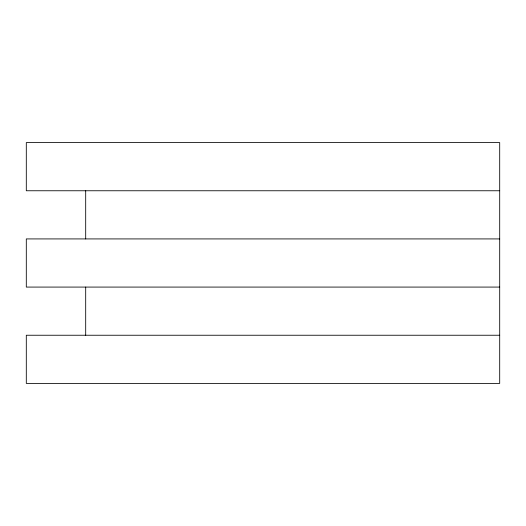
<?xml version="1.0" encoding="UTF-8"?>
<svg xmlns="http://www.w3.org/2000/svg" width="526" height="526" viewBox="0 0 526 526"><rect width="100%" height="100%" fill="white"/><g stroke="black" fill="none" stroke-linecap="round" stroke-linejoin="round"><path stroke-width="0.79" d="M85.692 335.24L85.692 287.078M85.692 238.922L85.692 190.76M499.7 190.76L499.7 142.605L26.3 142.605L26.3 190.76L499.7 190.76L499.7 383.395L26.3 383.395L26.3 335.24L499.7 335.24M499.7 238.922L26.3 238.922L26.3 287.078L499.7 287.078"/></g></svg>
